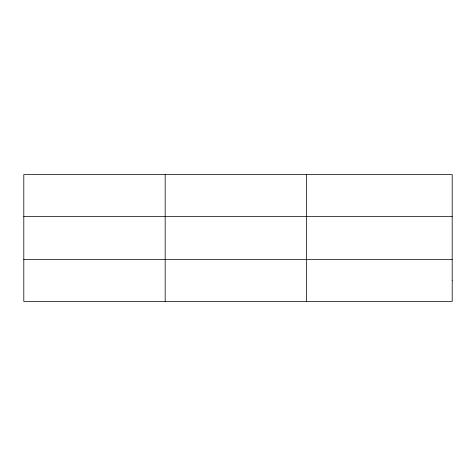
<?xml version="1.0" encoding="UTF-8"?>
<svg xmlns="http://www.w3.org/2000/svg" width="476" height="476" viewBox="0 0 476 476"><rect width="100%" height="100%" fill="white"/><g stroke="black" fill="none" stroke-linecap="round" stroke-linejoin="round"><path stroke-width="0.71" d="M165.172 301.433L165.172 174.567M306.544 301.433L306.544 174.567M23.8 216.431L452.2 216.431M23.8 259.569L452.2 259.569M452.2 280.501L452.2 301.433L23.8 301.433L23.8 174.567L452.2 174.567L452.2 280.501"/></g></svg>
